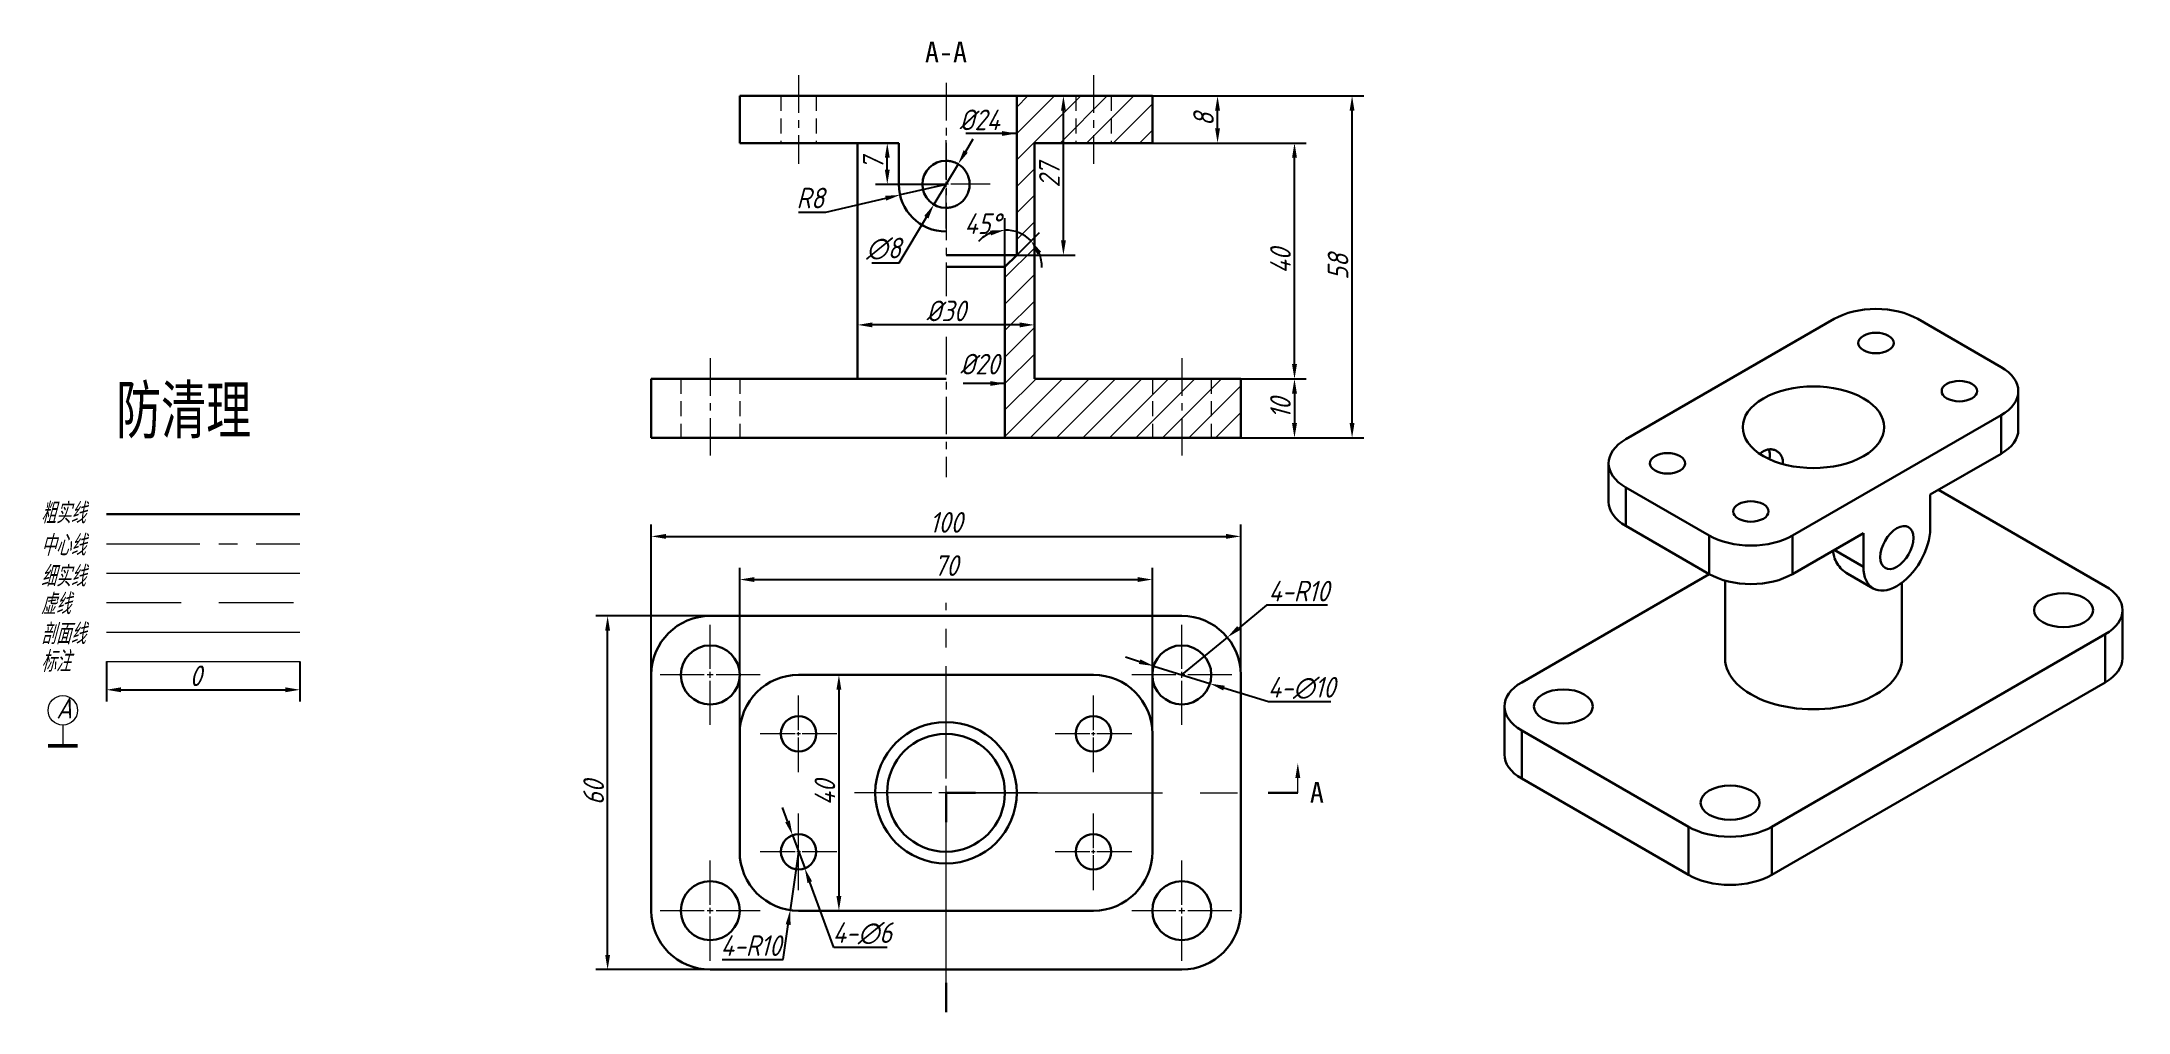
# Model space of a CAD drawing. Header units: millimetres. Extents: x 260 to 613, y 164 to 328.
import ezdxf

# ---------------------------------------------------------------- set-up
doc = ezdxf.new("R2010")
doc.units = ezdxf.units.MM
for name, pattern in [('CENTER', [50.8, 31.75, -6.35, 6.35, -6.35]), ('CENTER2', [28.575, 19.05, -3.175, 3.175, -3.175]), ('DASHED', [19.05, 12.7, -6.35])]:
    doc.linetypes.add(name, pattern=pattern)
for name, color, linetype, lineweight in [('MD_Annotation', 255, 'Continuous', 15), ('中心线', 1, 'CENTER', 15), ('中心线 @ 1', 1, 'CENTER', 15), ('剖面线', 8, 'Continuous', 15), ('剖面线 @ 1', 8, 'Continuous', 15), ('标注', 3, 'Continuous', 15), ('标注 @ 1', 3, 'Continuous', 15), ('粗实线', 2, 'Continuous', 30), ('粗实线 @ 1', 2, 'Continuous', 30), ('细实线', 4, 'Continuous', 15), ('细实线 @ 1', 4, 'Continuous', 15), ('虚线', 6, 'DASHED', 15), ('虚线 @ 1', 6, 'DASHED', 15)]:
    doc.layers.add(name, color=color, linetype=linetype, lineweight=lineweight)
doc.styles.add('GB3.5', font='gbeitc.shx', dxfattribs={"bigfont": 'gbcbig.shx'})
doc.styles.add('仿宋', font='', dxfattribs={"width": 0.7})
doc.styles.get('仿宋').set_extended_font_data('FangSong')
doc.dimstyles.new('正常标注', dxfattribs={"dimtxt": 3.5, "dimasz": 2.5, "dimexe": 2, "dimexo": 0, "dimtad": 1, "dimtoh": 1, "dimdec": 3, "dimdsep": 46, "dimtxsty": 'GB3.5', "dimcen": 2.5, "dimadec": 3, "dimazin": 2, "dimtfac": 1, "dimtdec": 3, "dimtmove": 0, "dimatfit": 3, "dimfxl": 0, "dimarcsym": 0})

# ---------------------------------------------------------------- blocks, each defined once
blk = doc.blocks.new('*D3')
at = {"layer": 'Defpoints', "color": 0, "transparency": 16777216}
for p in [(270.51, 223.08), (303.34, 223.08), (303.34, 218.3)]:
    blk.add_point(p, dxfattribs=at)
at = {"layer": '标注', "color": 0, "lineweight": -2, "transparency": 16777216}
for p, q in [((270.51, 223.08), (270.51, 216.3)), ((303.34, 223.08), (303.34, 216.3)), ((273.01, 218.3), (300.84, 218.3))]:
    blk.add_line(p, q, dxfattribs=at)
at = {"layer": '标注', "color": 0, "transparency": 16777216}
for points in [[(273.01, 218.72), (273.01, 217.88), (270.51, 218.3)], [(300.84, 218.72), (300.84, 217.88), (303.34, 218.3)]]:
    blk.add_solid(points, dxfattribs=at)
at = {"layer": '标注', "color": 0, "transparency": 16777216, "insert": (285.65, 220.67), "char_height": 3.5, "attachment_point": 5, "style": 'GB3.5'}
blk.add_mtext('0', dxfattribs=at)
blk = doc.blocks.new('基准')
at = {"layer": '标注', "lineweight": 50}
blk.add_line((-2.5, 0), (2.5, 0), dxfattribs=at)
at = {"layer": '标注'}
blk.add_line((0, 3.5), (0, 0), dxfattribs=at)
blk.add_circle((0, 6), 2.5, dxfattribs=at)
at = {"layer": '标注', "style": 'GB3.5'}
blk.add_attdef('A', (-1.11, 4.63), '', height=3.5, dxfattribs=at)
blk = doc.blocks.new('*U40')
at = {"layer": '细实线'}
ref = blk.add_blockref('基准', (263.11, 208.81), dxfattribs=at)
ref.add_attrib('A', 'A', (262.01, 213.43), dxfattribs={"layer": '标注 @ 1', "height": 3.5, "style": 'GB3.5'})
blk = doc.blocks.new('*D7')
at = {"layer": 'Defpoints', "color": 0, "transparency": 16777216}
for p in [(355.53, 230.83), (372.94, 230.83), (372.94, 170.83)]:
    blk.add_point(p, dxfattribs=at)
at = {"layer": '标注', "color": 0, "lineweight": -2, "transparency": 16777216}
for p, q in [((372.94, 230.83), (353.53, 230.83)), ((355.53, 173.33), (355.53, 228.33)), ((372.94, 170.83), (353.53, 170.83))]:
    blk.add_line(p, q, dxfattribs=at)
at = {"layer": '标注', "color": 0, "transparency": 16777216}
for points in [[(355.12, 228.33), (355.95, 228.33), (355.53, 230.83)], [(355.12, 173.33), (355.95, 173.33), (355.53, 170.83)]]:
    blk.add_solid(points, dxfattribs=at)
at = {"layer": '标注', "color": 0, "transparency": 16777216, "insert": (353.16, 200.83), "char_height": 3.5, "attachment_point": 5, "rotation": 90, "style": 'GB3.5'}
blk.add_mtext('60', dxfattribs=at)
blk = doc.blocks.new('*D8')
at = {"layer": 'Defpoints', "color": 0, "transparency": 16777216}
for p in [(462.94, 244.32), (362.94, 220.83), (462.94, 220.83)]:
    blk.add_point(p, dxfattribs=at)
at = {"layer": '标注', "color": 0, "lineweight": -2, "transparency": 16777216}
for p, q in [((362.94, 220.83), (362.94, 246.32)), ((365.44, 244.32), (460.44, 244.32)), ((462.94, 220.83), (462.94, 246.32))]:
    blk.add_line(p, q, dxfattribs=at)
at = {"layer": '标注', "color": 0, "transparency": 16777216}
for points in [[(365.44, 244.74), (365.44, 243.91), (362.94, 244.32)], [(460.44, 244.74), (460.44, 243.91), (462.94, 244.32)]]:
    blk.add_solid(points, dxfattribs=at)
at = {"layer": '标注', "color": 0, "transparency": 16777216, "insert": (412.94, 246.7), "char_height": 3.5, "attachment_point": 5, "style": 'GB3.5'}
blk.add_mtext('100', dxfattribs=at)
blk = doc.blocks.new('*D9')
at = {"layer": 'Defpoints', "color": 0, "transparency": 16777216}
for p in [(387.94, 220.83), (387.94, 180.83), (394.77, 180.83)]:
    blk.add_point(p, dxfattribs=at)
at = {"layer": '标注', "color": 0, "lineweight": -2, "transparency": 16777216}
for p, q in [((387.94, 220.83), (396.77, 220.83)), ((394.77, 218.33), (394.77, 183.33)), ((387.94, 180.83), (396.77, 180.83))]:
    blk.add_line(p, q, dxfattribs=at)
at = {"layer": '标注', "color": 0, "transparency": 16777216}
for points in [[(394.35, 218.33), (395.18, 218.33), (394.77, 220.83)], [(394.35, 183.33), (395.18, 183.33), (394.77, 180.83)]]:
    blk.add_solid(points, dxfattribs=at)
at = {"layer": '标注', "color": 0, "transparency": 16777216, "insert": (392.39, 200.83), "char_height": 3.5, "attachment_point": 5, "rotation": 90, "style": 'GB3.5'}
blk.add_mtext('40', dxfattribs=at)
blk = doc.blocks.new('*D10')
at = {"layer": 'Defpoints', "color": 0, "transparency": 16777216}
for p in [(447.94, 237), (377.94, 210.83), (447.94, 210.83)]:
    blk.add_point(p, dxfattribs=at)
at = {"layer": '标注', "color": 0, "lineweight": -2, "transparency": 16777216}
for p, q in [((377.94, 210.83), (377.94, 239)), ((447.94, 210.83), (447.94, 239)), ((380.44, 237), (445.44, 237))]:
    blk.add_line(p, q, dxfattribs=at)
at = {"layer": '标注', "color": 0, "transparency": 16777216}
for points in [[(380.44, 237.42), (380.44, 236.58), (377.94, 237)], [(445.44, 237.42), (445.44, 236.58), (447.94, 237)]]:
    blk.add_solid(points, dxfattribs=at)
at = {"layer": '标注', "color": 0, "transparency": 16777216, "insert": (412.94, 239.37), "char_height": 3.5, "attachment_point": 5, "style": 'GB3.5'}
blk.add_mtext('70', dxfattribs=at)
blk = doc.blocks.new('*D11')
at = {"layer": 'Defpoints', "color": 0, "transparency": 16777216}
for p in [(460.66, 227.19), (452.94, 220.83)]:
    blk.add_point(p, dxfattribs=at)
at = {"layer": '标注', "color": 0, "lineweight": -2, "transparency": 16777216}
for p, q in [((467.31, 232.66), (462.59, 228.78)), ((477.63, 232.66), (467.31, 232.66)), ((452.94, 220.83), (460.66, 227.19))]:
    blk.add_line(p, q, dxfattribs=at)
at = {"layer": '标注', "color": 0, "transparency": 16777216}
blk.add_solid([(462.32, 229.1), (462.85, 228.45), (460.66, 227.19)], dxfattribs=at)
at = {"layer": '标注', "color": 0, "transparency": 16777216, "insert": (472.78, 235.04), "char_height": 3.5, "attachment_point": 5, "style": 'GB3.5'}
blk.add_mtext('4-R10', dxfattribs=at)
blk = doc.blocks.new('*D12')
at = {"layer": 'Defpoints', "color": 0, "transparency": 16777216}
for p in [(448.17, 222.33), (457.71, 219.34)]:
    blk.add_point(p, dxfattribs=at)
at = {"layer": '标注', "color": 0, "lineweight": -2, "transparency": 16777216}
for p, q in [((445.78, 223.07), (443.39, 223.82)), ((448.17, 222.33), (457.71, 219.34)), ((467.63, 216.23), (460.09, 218.59)), ((478.24, 216.23), (467.63, 216.23))]:
    blk.add_line(p, q, dxfattribs=at)
at = {"layer": '标注', "color": 0, "transparency": 16777216}
for points in [[(445.9, 223.47), (445.66, 222.68), (448.17, 222.33)], [(460.22, 218.99), (459.97, 218.19), (457.71, 219.34)]]:
    blk.add_solid(points, dxfattribs=at)
at = {"layer": '标注', "color": 0, "transparency": 16777216, "insert": (473.25, 218.61), "char_height": 3.5, "attachment_point": 5, "style": 'GB3.5'}
blk.add_mtext('4-∅10', dxfattribs=at)
blk = doc.blocks.new('*D13')
at = {"layer": 'Defpoints', "color": 0, "transparency": 16777216}
for p in [(387.94, 190.83), (386.51, 180.93)]:
    blk.add_point(p, dxfattribs=at)
at = {"layer": '标注', "color": 0, "lineweight": -2, "transparency": 16777216}
for p, q in [((387.94, 190.83), (386.51, 180.93)), ((385.3, 172.52), (386.16, 178.46)), ((374.98, 172.52), (385.3, 172.52))]:
    blk.add_line(p, q, dxfattribs=at)
at = {"layer": '标注', "color": 0, "transparency": 16777216}
blk.add_solid([(385.74, 178.52), (386.57, 178.4), (386.51, 180.93)], dxfattribs=at)
at = {"layer": '标注', "color": 0, "transparency": 16777216, "insert": (379.83, 174.9), "char_height": 3.5, "attachment_point": 5, "style": 'GB3.5'}
blk.add_mtext('4-R10', dxfattribs=at)
blk = doc.blocks.new('*D14')
at = {"layer": 'Defpoints', "color": 0, "transparency": 16777216}
for p in [(386.9, 193.65), (388.97, 188.02)]:
    blk.add_point(p, dxfattribs=at)
at = {"layer": '标注', "color": 0, "lineweight": -2, "transparency": 16777216}
for p, q in [((386.04, 195.99), (385.18, 198.34)), ((386.9, 193.65), (388.97, 188.02)), ((393.89, 174.61), (389.83, 185.67)), ((402.98, 174.61), (393.89, 174.61))]:
    blk.add_line(p, q, dxfattribs=at)
at = {"layer": '标注', "color": 0, "transparency": 16777216}
for points in [[(386.43, 196.14), (385.65, 195.85), (386.9, 193.65)], [(390.22, 185.81), (389.44, 185.52), (388.97, 188.02)]]:
    blk.add_solid(points, dxfattribs=at)
at = {"layer": '标注', "color": 0, "transparency": 16777216, "insert": (398.75, 176.99), "char_height": 3.5, "attachment_point": 5, "style": 'GB3.5'}
blk.add_mtext('4-∅6', dxfattribs=at)
blk = doc.blocks.new('*D15')
at = {"layer": 'Defpoints', "color": 0, "transparency": 16777216}
for p in [(447.94, 319.04), (459, 319.04), (447.94, 311.04)]:
    blk.add_point(p, dxfattribs=at)
at = {"layer": '标注', "color": 0, "lineweight": -2, "transparency": 16777216}
for p, q in [((447.94, 319.04), (461, 319.04)), ((459, 313.54), (459, 316.54)), ((447.94, 311.04), (461, 311.04))]:
    blk.add_line(p, q, dxfattribs=at)
at = {"layer": '标注', "color": 0, "transparency": 16777216}
for points in [[(458.58, 316.54), (459.41, 316.54), (459, 319.04)], [(458.58, 313.54), (459.41, 313.54), (459, 311.04)]]:
    blk.add_solid(points, dxfattribs=at)
at = {"layer": '标注', "color": 0, "transparency": 16777216, "insert": (456.62, 315.04), "char_height": 3.5, "attachment_point": 5, "rotation": 90, "style": 'GB3.5'}
blk.add_mtext('8', dxfattribs=at)
blk = doc.blocks.new('*D16')
at = {"layer": 'Defpoints', "color": 0, "transparency": 16777216}
for p in [(462.94, 271.04), (462.94, 261.04), (472.05, 261.04)]:
    blk.add_point(p, dxfattribs=at)
at = {"layer": '标注', "color": 0, "lineweight": -2, "transparency": 16777216}
for p, q in [((462.94, 271.04), (474.05, 271.04)), ((472.05, 268.54), (472.05, 263.54)), ((462.94, 261.04), (474.05, 261.04))]:
    blk.add_line(p, q, dxfattribs=at)
at = {"layer": '标注', "color": 0, "transparency": 16777216}
for points in [[(471.63, 268.54), (472.47, 268.54), (472.05, 271.04)], [(471.63, 263.54), (472.47, 263.54), (472.05, 261.04)]]:
    blk.add_solid(points, dxfattribs=at)
at = {"layer": '标注', "color": 0, "transparency": 16777216, "insert": (469.67, 266.04), "char_height": 3.5, "attachment_point": 5, "rotation": 90, "style": 'GB3.5'}
blk.add_mtext('10', dxfattribs=at)
blk = doc.blocks.new('*D17')
at = {"layer": 'Defpoints', "color": 0, "transparency": 16777216}
for p in [(447.94, 319.04), (481.82, 319.04), (462.94, 261.04)]:
    blk.add_point(p, dxfattribs=at)
at = {"layer": '标注', "color": 0, "lineweight": -2, "transparency": 16777216}
for p, q in [((447.94, 319.04), (483.82, 319.04)), ((481.82, 263.54), (481.82, 316.54)), ((462.94, 261.04), (483.82, 261.04))]:
    blk.add_line(p, q, dxfattribs=at)
at = {"layer": '标注', "color": 0, "transparency": 16777216}
for points in [[(481.4, 316.54), (482.23, 316.54), (481.82, 319.04)], [(481.4, 263.54), (482.23, 263.54), (481.82, 261.04)]]:
    blk.add_solid(points, dxfattribs=at)
at = {"layer": '标注', "color": 0, "transparency": 16777216, "insert": (479.44, 290.04), "char_height": 3.5, "attachment_point": 5, "rotation": 90, "style": 'GB3.5'}
blk.add_mtext('58', dxfattribs=at)
blk = doc.blocks.new('*D18')
at = {"layer": 'Defpoints', "color": 0, "transparency": 16777216}
for p in [(447.94, 311.04), (472.05, 311.04), (462.94, 271.04)]:
    blk.add_point(p, dxfattribs=at)
at = {"layer": '标注', "color": 0, "lineweight": -2, "transparency": 16777216}
for p, q in [((447.94, 311.04), (474.05, 311.04)), ((472.05, 273.54), (472.05, 308.54)), ((462.94, 271.04), (474.05, 271.04))]:
    blk.add_line(p, q, dxfattribs=at)
at = {"layer": '标注', "color": 0, "transparency": 16777216}
for points in [[(471.63, 308.54), (472.47, 308.54), (472.05, 311.04)], [(471.63, 273.54), (472.47, 273.54), (472.05, 271.04)]]:
    blk.add_solid(points, dxfattribs=at)
at = {"layer": '标注', "color": 0, "transparency": 16777216, "insert": (469.67, 291.04), "char_height": 3.5, "attachment_point": 5, "rotation": 90, "style": 'GB3.5'}
blk.add_mtext('40', dxfattribs=at)
blk = doc.blocks.new('*D19')
at = {"layer": 'Defpoints', "color": 0, "transparency": 16777216}
for p in [(405.14, 302.24), (412.94, 304.04)]:
    blk.add_point(p, dxfattribs=at)
at = {"layer": '标注', "color": 0, "lineweight": -2, "transparency": 16777216}
for p, q in [((392.55, 299.34), (402.71, 301.68)), ((412.94, 304.04), (405.14, 302.24)), ((387.92, 299.34), (392.55, 299.34))]:
    blk.add_line(p, q, dxfattribs=at)
at = {"layer": '标注', "color": 0, "transparency": 16777216}
blk.add_solid([(402.61, 302.09), (402.8, 301.28), (405.14, 302.24)], dxfattribs=at)
at = {"layer": '标注', "color": 0, "transparency": 16777216, "insert": (389.92, 301.72), "char_height": 3.5, "attachment_point": 5, "style": 'GB3.5'}
blk.add_mtext('R8', dxfattribs=at)
blk = doc.blocks.new('*D20')
at = {"layer": 'Defpoints', "color": 0, "transparency": 16777216}
for p in [(414.99, 307.47), (410.88, 300.61)]:
    blk.add_point(p, dxfattribs=at)
at = {"layer": '标注', "color": 0, "lineweight": -2, "transparency": 16777216}
for p, q in [((416.28, 309.62), (417.56, 311.76)), ((414.99, 307.47), (410.88, 300.61)), ((404.98, 290.74), (409.6, 298.46)), ((400.34, 290.74), (404.98, 290.74))]:
    blk.add_line(p, q, dxfattribs=at)
at = {"layer": '标注', "color": 0, "transparency": 16777216}
for points in [[(415.92, 309.83), (416.63, 309.4), (414.99, 307.47)], [(409.24, 298.68), (409.96, 298.25), (410.88, 300.61)]]:
    blk.add_solid(points, dxfattribs=at)
at = {"layer": '标注', "color": 0, "transparency": 16777216, "insert": (402.35, 293.12), "char_height": 3.5, "attachment_point": 5, "style": 'GB3.5'}
blk.add_mtext('∅8', dxfattribs=at)
blk = doc.blocks.new('*D21')
at = {"layer": 'Defpoints', "color": 0, "transparency": 16777216}
for p in [(424.94, 319.04), (432.85, 319.04), (424.94, 292.04)]:
    blk.add_point(p, dxfattribs=at)
at = {"layer": '标注', "color": 0, "lineweight": -2, "transparency": 16777216}
for p, q in [((424.94, 319.04), (434.85, 319.04)), ((432.85, 294.54), (432.85, 316.54)), ((424.94, 292.04), (434.85, 292.04))]:
    blk.add_line(p, q, dxfattribs=at)
at = {"layer": '标注', "color": 0, "transparency": 16777216}
for points in [[(432.44, 316.54), (433.27, 316.54), (432.85, 319.04)], [(432.44, 294.54), (433.27, 294.54), (432.85, 292.04)]]:
    blk.add_solid(points, dxfattribs=at)
at = {"layer": '标注', "color": 0, "transparency": 16777216, "insert": (430.48, 305.54), "char_height": 3.5, "attachment_point": 5, "rotation": 90, "style": 'GB3.5'}
blk.add_mtext('27', dxfattribs=at)
blk = doc.blocks.new('*D22')
at = {"layer": 'Defpoints', "color": 0, "transparency": 16777216}
for p in [(426.06, 295.45), (424.94, 292.04), (422.94, 290.04), (422.94, 290.04), (422.94, 261.04)]:
    blk.add_point(p, dxfattribs=at)
at = {"layer": '标注', "color": 0, "lineweight": -2, "transparency": 16777216}
for p, q in [((422.94, 290.04), (422.94, 298.29)), ((424.94, 292.04), (428.77, 295.87))]:
    blk.add_line(p, q, dxfattribs=at)
for start, end in [(113.0768, 136.1537), (45, 90), (358.8463, 21.9232)]:
    blk.add_arc((422.94, 290.04), 6.25, start, end, dxfattribs=at)
at = {"layer": '标注', "color": 0, "transparency": 16777216}
for points in [[(420.4, 296.2), (420.57, 295.38), (422.94, 296.29)], [(428.39, 292.15), (429.08, 292.6), (427.36, 294.46)]]:
    blk.add_solid(points, dxfattribs=at)
at = {"layer": '标注', "color": 0, "transparency": 16777216, "insert": (419.12, 297.37), "char_height": 3.5, "attachment_point": 5, "style": 'GB3.5'}
blk.add_mtext('45°', dxfattribs=at)
blk = doc.blocks.new('*U23')
at = {"layer": '中心线', "color": 0, "linetype": 'CENTER2', "transparency": 16777216}
for p, q in [((0, 2.4), (0, 32.22)), ((-15.5, 0), (-2.4, 0)), ((2.4, 0), (15.5, 0)), ((0, -15.5), (0, -2.4))]:
    blk.add_line(p, q, dxfattribs=at)
at = {"layer": '中心线', "color": 0, "linetype": 'Continuous', "transparency": 16777216}
for p, q in [((-1.2, 0), (1.2, 0)), ((0, -1.2), (0, 1.2))]:
    blk.add_line(p, q, dxfattribs=at)
blk = doc.blocks.new('*U24')
at = {"layer": '中心线', "color": 0, "linetype": 'CENTER2', "transparency": 16777216}
for p, q in [((0, 1), (0, 8.5)), ((-8.5, 0), (-1, 0)), ((1, 0), (8.5, 0)), ((0, -8.5), (0, -1))]:
    blk.add_line(p, q, dxfattribs=at)
at = {"layer": '中心线', "color": 0, "linetype": 'Continuous', "transparency": 16777216}
for p, q in [((-0.5, 0), (0.5, 0)), ((0, -0.5), (0, 0.5))]:
    blk.add_line(p, q, dxfattribs=at)
blk = doc.blocks.new('*U25')
at = {"layer": '中心线', "color": 0, "linetype": 'CENTER2', "transparency": 16777216}
for p, q in [((0, 1), (0, 8.5)), ((-8.5, 0), (-1, 0)), ((1, 0), (8.5, 0)), ((0, -8.5), (0, -1))]:
    blk.add_line(p, q, dxfattribs=at)
at = {"layer": '中心线', "color": 0, "linetype": 'Continuous', "transparency": 16777216}
for p, q in [((-0.5, 0), (0.5, 0)), ((0, -0.5), (0, 0.5))]:
    blk.add_line(p, q, dxfattribs=at)
blk = doc.blocks.new('*U26')
at = {"layer": '中心线', "color": 0, "linetype": 'CENTER2', "transparency": 16777216}
for p, q in [((0, 0.6), (0, 6.5)), ((-6.5, 0), (-0.6, 0)), ((0.6, 0), (6.5, 0)), ((0, -6.5), (0, -0.6))]:
    blk.add_line(p, q, dxfattribs=at)
at = {"layer": '中心线', "color": 0, "linetype": 'Continuous', "transparency": 16777216}
for p, q in [((-0.3, 0), (0.3, 0)), ((0, -0.3), (0, 0.3))]:
    blk.add_line(p, q, dxfattribs=at)
blk = doc.blocks.new('*U27')
at = {"layer": '中心线', "color": 0, "linetype": 'CENTER2', "transparency": 16777216}
for p, q in [((0, 0.6), (0, 6.5)), ((-6.5, 0), (-0.6, 0)), ((0.6, 0), (6.5, 0)), ((0, -6.5), (0, -0.6))]:
    blk.add_line(p, q, dxfattribs=at)
at = {"layer": '中心线', "color": 0, "linetype": 'Continuous', "transparency": 16777216}
for p, q in [((-0.3, 0), (0.3, 0)), ((0, -0.3), (0, 0.3))]:
    blk.add_line(p, q, dxfattribs=at)
blk = doc.blocks.new('*U28')
at = {"layer": '中心线', "color": 0, "linetype": 'CENTER2', "transparency": 16777216}
for p, q in [((0, 0.6), (0, 6.5)), ((-6.5, 0), (-0.6, 0)), ((0.6, 0), (6.5, 0)), ((0, -6.5), (0, -0.6))]:
    blk.add_line(p, q, dxfattribs=at)
at = {"layer": '中心线', "color": 0, "linetype": 'Continuous', "transparency": 16777216}
for p, q in [((-0.3, 0), (0.3, 0)), ((0, -0.3), (0, 0.3))]:
    blk.add_line(p, q, dxfattribs=at)
blk = doc.blocks.new('*U29')
at = {"layer": '中心线', "color": 0, "linetype": 'CENTER2', "transparency": 16777216}
for p, q in [((0, 0.6), (0, 6.5)), ((-6.5, 0), (-0.6, 0)), ((0.6, 0), (6.5, 0)), ((0, -6.5), (0, -0.6))]:
    blk.add_line(p, q, dxfattribs=at)
at = {"layer": '中心线', "color": 0, "linetype": 'Continuous', "transparency": 16777216}
for p, q in [((-0.3, 0), (0.3, 0)), ((0, -0.3), (0, 0.3))]:
    blk.add_line(p, q, dxfattribs=at)
blk = doc.blocks.new('*U30')
at = {"layer": '中心线', "color": 0, "linetype": 'CENTER2', "transparency": 16777216}
for p, q in [((0, 1), (0, 8.5)), ((-8.5, 0), (-1, 0)), ((1, 0), (8.5, 0)), ((0, -8.5), (0, -1))]:
    blk.add_line(p, q, dxfattribs=at)
at = {"layer": '中心线', "color": 0, "linetype": 'Continuous', "transparency": 16777216}
for p, q in [((-0.5, 0), (0.5, 0)), ((0, -0.5), (0, 0.5))]:
    blk.add_line(p, q, dxfattribs=at)
blk = doc.blocks.new('*U31')
at = {"layer": '中心线', "color": 0, "linetype": 'CENTER2', "transparency": 16777216}
for p, q in [((0, 1), (0, 8.5)), ((-8.5, 0), (-1, 0)), ((1, 0), (8.5, 0)), ((0, -8.5), (0, -1))]:
    blk.add_line(p, q, dxfattribs=at)
at = {"layer": '中心线', "color": 0, "linetype": 'Continuous', "transparency": 16777216}
for p, q in [((-0.5, 0), (0.5, 0)), ((0, -0.5), (0, 0.5))]:
    blk.add_line(p, q, dxfattribs=at)
blk = doc.blocks.new('*U32')
at = {"layer": '中心线', "color": 0, "linetype": 'CENTER2', "transparency": 16777216}
for p, q in [((0, 0.8), (0, 7.5)), ((-7.5, 0), (-0.8, 0)), ((0.8, 0), (7.5, 0)), ((0, -7.5), (0, -0.8))]:
    blk.add_line(p, q, dxfattribs=at)
at = {"layer": '中心线', "color": 0, "linetype": 'Continuous', "transparency": 16777216}
for p, q in [((-0.4, 0), (0.4, 0)), ((0, -0.4), (0, 0.4))]:
    blk.add_line(p, q, dxfattribs=at)
blk = doc.blocks.new('*D33')
at = {"layer": 'Defpoints', "color": 0, "transparency": 16777216}
for p in [(397.94, 280.2), (397.94, 271.04), (427.94, 271.04)]:
    blk.add_point(p, dxfattribs=at)
at = {"layer": '标注', "color": 0, "lineweight": -2, "transparency": 16777216}
for p, q in [((397.94, 271.04), (397.94, 282.2)), ((425.44, 280.2), (400.44, 280.2)), ((427.94, 271.04), (427.94, 282.2))]:
    blk.add_line(p, q, dxfattribs=at)
at = {"layer": '标注', "color": 0, "transparency": 16777216}
for points in [[(400.44, 280.61), (400.44, 279.78), (397.94, 280.2)], [(425.44, 280.61), (425.44, 279.78), (427.94, 280.2)]]:
    blk.add_solid(points, dxfattribs=at)
at = {"layer": '标注', "color": 0, "transparency": 16777216, "insert": (412.94, 282.57), "char_height": 3.5, "attachment_point": 5, "style": 'GB3.5'}
blk.add_mtext('%%C30', dxfattribs=at)
blk = doc.blocks.new('*D34')
at = {"layer": 'Defpoints', "color": 0, "transparency": 16777216}
for p in [(402.97, 311.04), (404.94, 311.04), (412.94, 304.04)]:
    blk.add_point(p, dxfattribs=at)
at = {"layer": '标注', "color": 0, "lineweight": -2, "transparency": 16777216}
for p, q in [((404.94, 311.04), (400.97, 311.04)), ((402.97, 306.54), (402.97, 308.54)), ((412.94, 304.04), (400.97, 304.04))]:
    blk.add_line(p, q, dxfattribs=at)
at = {"layer": '标注', "color": 0, "transparency": 16777216}
for points in [[(402.56, 308.54), (403.39, 308.54), (402.97, 311.04)], [(402.56, 306.54), (403.39, 306.54), (402.97, 304.04)]]:
    blk.add_solid(points, dxfattribs=at)
at = {"layer": '标注', "color": 0, "transparency": 16777216, "insert": (400.6, 307.54), "char_height": 3.5, "attachment_point": 5, "rotation": 90, "style": 'GB3.5'}
blk.add_mtext('7', dxfattribs=at)
blk = doc.blocks.new('*U35')
at = {"layer": '中心线', "color": 0, "ltscale": 0.2, "transparency": 16777216}
blk.add_line((0, 8.5), (0, -8.5), dxfattribs=at)
blk = doc.blocks.new('*U36')
at = {"layer": '中心线', "color": 0, "ltscale": 0.2, "transparency": 16777216}
blk.add_line((0, 7.5), (0, -7.5), dxfattribs=at)
blk = doc.blocks.new('*U37')
at = {"layer": '中心线', "color": 0, "ltscale": 0.2, "transparency": 16777216}
blk.add_line((0, 8.5), (0, -8.5), dxfattribs=at)
blk = doc.blocks.new('*U38')
at = {"layer": '中心线', "color": 0, "ltscale": 0.2, "transparency": 16777216}
blk.add_line((0, 7.5), (0, -7.5), dxfattribs=at)

msp = doc.modelspace()

# ---------------------------------------------------------------- hatches: boundary and pattern name
at = {"layer": '剖面线'}
h = msp.add_hatch(dxfattribs=at)
h.set_pattern_fill('ANSI31', color=256, scale=1.018958, style=0)
h.set_pattern_definition([(45, (337.5246, 139.9418), (-2.245064, 2.245064), [])])
h.paths.add_polyline_path([(462.9371, 261.0417), (462.9371, 271.0417), (427.9371, 271.0417), (427.9371, 311.0417), (447.9371, 311.0417), (447.9371, 319.0417), (424.9371, 319.0417), (424.9371, 292.0417), (422.9371, 290.0417), (422.9371, 261.0417)], flags=0)

# ---------------------------------------------------------------- linework, layer by layer
at = {"layer": 'MD_Annotation'}
msp.add_line((472.6129, 200.8314), (472.6129, 203.3314), dxfattribs=at)
at = {"layer": 'MD_Annotation', "linetype": 'Continuous', "lineweight": 30}
for p, q in [((412.9371, 200.8314), (412.9371, 195.8314)), ((412.9371, 200.8314), (417.9371, 200.8314)), ((472.6129, 200.8314), (467.6129, 200.8314)), ((412.9371, 163.5965), (412.9371, 168.5965))]:
    msp.add_line(p, q, dxfattribs=at)
at = {"layer": 'MD_Annotation', "linetype": 'CENTER', "lineweight": 15}
for p, q in [((417.9371, 200.8314), (467.6129, 200.8314)), ((412.9371, 168.5965), (412.9371, 195.8314))]:
    msp.add_line(p, q, dxfattribs=at)
at = {"layer": 'MD_Annotation'}
msp.add_solid([(472.1962, 203.3314), (472.6129, 205.8314), (473.0295, 203.3314)], dxfattribs=at)
at = {"layer": '中心线', "ltscale": 0.2}
for p, q in [((412.9371, 321.2381), (412.9371, 285.0745)), ((412.9371, 278.1525), (412.9371, 254.382))]:
    msp.add_line(p, q, dxfattribs=at)
at = {"layer": '中心线', "ltscale": 0.5}
msp.add_line((270.5085, 243.0839), (303.3372, 243.0839), dxfattribs=at)
at = {"layer": '剖面线'}
msp.add_line((270.5085, 228.0839), (303.3372, 228.0839), dxfattribs=at)
at = {"layer": '标注'}
msp.add_line((270.5085, 223.0839), (303.3372, 223.0839), dxfattribs=at)
at = {"layer": '粗实线', "extrusion": (0, 1, 0)}
for p, q in [((377.9371, 311.0417), (377.9371, 319.0417)), ((387.9371, 319.0417), (377.9371, 319.0417)), ((387.9371, 319.0417), (412.9371, 319.0417)), ((412.9371, 319.0417), (424.9371, 319.0417)), ((424.9371, 319.0417), (424.9371, 292.0417)), ((447.9371, 319.0417), (424.9371, 319.0417)), ((447.9371, 311.0417), (447.9371, 319.0417)), ((387.9371, 311.0417), (377.9371, 311.0417)), ((387.9371, 311.0417), (404.9371, 311.0417)), ((397.9371, 271.0417), (397.9371, 311.0417)), ((404.9371, 311.0417), (404.9371, 304.0417)), ((427.9371, 311.0417), (447.9371, 311.0417)), ((427.9371, 271.0417), (427.9371, 311.0417)), ((412.9371, 292.0417), (424.9371, 292.0417)), ((424.9371, 292.0417), (422.9371, 290.0417)), ((412.9371, 290.0417), (422.9371, 290.0417)), ((422.9371, 290.0417), (422.9371, 261.0417)), ((362.9371, 261.0417), (362.9371, 271.0417)), ((372.9371, 271.0417), (362.9371, 271.0417)), ((372.9371, 271.0417), (412.9371, 271.0417)), ((462.9371, 271.0417), (427.9371, 271.0417)), ((462.9371, 261.0417), (462.9371, 271.0417)), ((372.9371, 261.0417), (362.9371, 261.0417)), ((372.9371, 261.0417), (412.9371, 261.0417)), ((422.9371, 261.0417), (412.9371, 261.0417)), ((422.9371, 261.0417), (462.9371, 261.0417))]:
    msp.add_line(p, q, dxfattribs=at)
at = {"layer": '粗实线', "extrusion": (5.55112e-17, 0.816497, 0.57735)}
for p, q in [((563.62, 281.2085), (528.2646, 260.7961)), ((591.9042, 273.0436), (577.7621, 281.2085)), ((594.8332, 262.4291), (594.8332, 268.9611)), ((556.5489, 244.4662), (591.9042, 264.8786)), ((591.9042, 258.3466), (591.9042, 264.8786)), ((525.3357, 250.1817), (525.3357, 256.7136)), ((579.8834, 251.4064), (591.9042, 258.3466)), ((528.2646, 252.6312), (542.4068, 244.4662)), ((528.2646, 246.0992), (528.2646, 252.6312)), ((579.8834, 245.6909), (579.8834, 251.4064)), ((609.5819, 235.893), (581.2976, 252.2229)), ((528.2646, 246.0992), (542.4068, 237.9342)), ((542.4068, 237.9342), (542.4068, 244.4662)), ((556.5489, 237.9342), (568.5697, 244.8744)), ((556.5489, 237.9342), (556.5489, 244.4662)), ((568.5697, 244.8744), (568.5697, 239.159)), ((568.5697, 239.159), (563.62, 242.0167)), ((542.4068, 237.9342), (510.587, 219.563)), ((570.2266, 235.4967), (565.9079, 237.9901)), ((545.0844, 223.6455), (545.0844, 236.8302)), ((575.0844, 223.6455), (575.0844, 236.4638)), ((612.5109, 223.6455), (612.5109, 231.8105)), ((553.0134, 195.0681), (609.5819, 227.728)), ((609.5819, 219.563), (609.5819, 227.728)), ((553.0134, 186.9032), (609.5819, 219.563)), ((507.658, 207.3156), (507.658, 215.4806)), ((510.587, 211.3981), (538.8712, 195.0681)), ((510.587, 203.2331), (510.587, 211.3981)), ((510.587, 203.2331), (538.8712, 186.9032)), ((538.8712, 186.9032), (538.8712, 195.0681)), ((553.0134, 186.9032), (553.0134, 195.0681))]:
    msp.add_line(p, q, dxfattribs=at)
at = {"layer": '粗实线'}
for p, q in [((270.5085, 248.0839), (303.3372, 248.0839)), ((452.9371, 230.8314), (372.9371, 230.8314)), ((362.9371, 220.8314), (362.9371, 180.8314)), ((437.9371, 220.8314), (387.9371, 220.8314)), ((462.9371, 180.8314), (462.9371, 220.8314)), ((377.9371, 210.8314), (377.9371, 190.8314)), ((447.9371, 190.8314), (447.9371, 210.8314)), ((387.9371, 180.8314), (437.9371, 180.8314)), ((372.9371, 170.8314), (452.9371, 170.8314))]:
    msp.add_line(p, q, dxfattribs=at)
at = {"layer": '粗实线', "extrusion": (0, 0, -1)}
for centre, radius in [((-372.9371, 220.8314), 5), ((-452.9371, 220.8314), 5), ((-387.9371, 210.8314), 3), ((-412.9371, 200.8314), 12), ((-437.9371, 210.8314), 3), ((-412.9371, 200.8314), 10), ((-387.9371, 190.8314), 3), ((-437.9371, 190.8314), 3), ((-372.9371, 180.8314), 5), ((-452.9371, 180.8314), 5)]:
    msp.add_circle(centre, radius, dxfattribs=at)
at = {"layer": '粗实线', "extrusion": (1.22465e-16, 0, -1)}
msp.add_arc((-412.9371, 304.0417), 4, 270, 90, dxfattribs=at)
at = {"layer": '粗实线'}
for centre, radius, start, end in [((412.9371, 304.0417), 8, 180, 270), ((372.9371, 220.8314), 10, 90, 180), ((452.9371, 220.8314), 10, 0, 90), ((387.9371, 210.8314), 10, 90, 180), ((437.9371, 210.8314), 10, 0, 90), ((387.9371, 190.8314), 10, 180, 270), ((437.9371, 190.8314), 10, 270, 0), ((372.9371, 180.8314), 10, 180, 270), ((452.9371, 180.8314), 10, 270, 0)]:
    msp.add_arc(centre, radius, start, end, dxfattribs=at)
for centre, major_axis, start_param, end_param in [((570.691, 277.1261), (-10, 0), -2.35619449, -0.78539816), ((584.8332, 268.9611), (-10, 0), 2.35619449, 3.92699082), ((584.8332, 262.4291), (-10, 0), 2.35619449, 3.14159265), ((535.3357, 256.7136), (-10, 0), -0.78539816, 0.78539816), ((535.3357, 250.1817), (-10, 0), 0, 0.78539816), ((549.4778, 248.5487), (-10, 0), 0.78539816, 2.35619449), ((574.2266, 242.4249), (4, 6.9282), 2.35619449, 5.49778714), ((549.4778, 242.0167), (-10, 0), 0.78539816, 2.35619449), ((602.5109, 231.8105), (-10, 0), 2.35619449, 3.92699082), ((602.5109, 223.6455), (-10, 0), 2.35619449, 3.14159265), ((517.658, 215.4806), (-10, 0), -0.78539816, 0.78539816), ((517.658, 207.3156), (-10, 0), 0, 0.78539816), ((545.9423, 199.1506), (-10, 0), 0.78539816, 2.35619449), ((545.9423, 190.9857), (-10, 0), 0.78539816, 2.35619449)]:
    msp.add_ellipse(centre, major_axis=major_axis, ratio=0.57735027, start_param=start_param, end_param=end_param, dxfattribs=at)
at = {"layer": '粗实线', "extrusion": (2.36289e-16, -5.55112e-17, -1)}
for centre, major_axis in [((570.691, 277.1261), (-3, 0)), ((560.0844, 262.8374), (-12, 0)), ((584.8332, 268.9611), (-3, 0)), ((535.3357, 256.7136), (-3, 0)), ((549.4778, 248.5487), (-3, 0))]:
    msp.add_ellipse(centre, major_axis=major_axis, ratio=0.57735027, start_param=-0.78539816, end_param=5.49778714, dxfattribs=at)
at = {"layer": '粗实线', "extrusion": (9.98667e-17, 6.4407e-18, -1)}
msp.add_ellipse((574.2266, 242.4249), major_axis=(2, 3.4641), ratio=0.57735027, start_param=-2.35619449, end_param=3.92699082, dxfattribs=at)
at = {"layer": '粗实线', "extrusion": (2.04952e-16, -5.55112e-17, -1)}
for centre in [(602.5109, 231.8105), (517.658, 215.4806), (545.9423, 199.1506)]:
    msp.add_ellipse(centre, major_axis=(-5, 0), ratio=0.57735027, start_param=-0.78539816, end_param=5.49778714, dxfattribs=at)
at = {"layer": '粗实线', "extrusion": (2.07474e-16, 5.55112e-17, -1)}
msp.add_ellipse((560.0844, 223.6455), major_axis=(-15, 0), ratio=0.57735027, start_param=3.14159265, end_param=6.28318531, dxfattribs=at)
at = {"layer": '粗实线'}
for points, knots in [([(412.9371, 308.0417), (413.1903, 308.0417), (413.4515, 308.0173), (413.9699, 307.9151), (414.2271, 307.8373), (414.7193, 307.6326), (414.9548, 307.5055), (415.3897, 307.2124), (415.5891, 307.0466), (415.9421, 306.6936), (416.108, 306.4941), (416.401, 306.0592), (416.5281, 305.8238), (416.7328, 305.3317), (416.8105, 305.0746), (416.9127, 304.5562), (416.9371, 304.295), (416.9371, 304.0417)], [18.23280352, 18.23280352, 18.23280352, 18.23280352, 18.99232746, 18.99232746, 19.75185139, 19.75185139, 20.51137532, 20.51137532, 21.27089925, 21.27089925, 22.03077561, 22.03077561, 22.79065197, 22.79065197, 23.55052834, 23.55052834, 24.3104047, 24.3104047, 24.3104047, 24.3104047]), ([(416.9371, 304.0417), (416.9371, 303.7884), (416.9127, 303.5271), (416.8105, 303.0088), (416.7328, 302.7516), (416.5281, 302.2595), (416.401, 302.0241), (416.108, 301.5893), (415.9421, 301.3898), (415.5891, 301.0368), (415.3897, 300.8709), (414.9548, 300.5779), (414.7193, 300.4508), (414.2271, 300.246), (413.9699, 300.1683), (413.4515, 300.0661), (413.1903, 300.0417), (412.9371, 300.0417)], [0, 0, 0, 0, 0.75987636, 0.75987636, 1.51975272, 1.51975272, 2.27962909, 2.27962909, 3.03950545, 3.03950545, 3.79902938, 3.79902938, 4.55855331, 4.55855331, 5.31807724, 5.31807724, 6.07760117, 6.07760117, 6.07760117, 6.07760117]), ([(551.005, 258.3073), (551.0265, 258.3277), (551.0481, 258.3476), (551.2412, 258.5216), (551.4201, 258.6515), (551.7782, 258.8582), (551.9687, 258.9416), (552.3589, 259.0561), (552.5587, 259.0873), (552.9516, 259.0952), (553.1452, 259.0719), (553.511, 258.9765), (553.6832, 258.9045), (553.9933, 258.7254), (554.1422, 258.6121), (554.4089, 258.3422), (554.5268, 258.1857), (554.7184, 257.8405), (554.7921, 257.6514), (554.8894, 257.2554), (554.9129, 257.0485), (554.9129, 256.8417)], [17.37699225, 17.37699225, 17.37699225, 17.37699225, 17.47327959, 17.47327959, 18.23280352, 18.23280352, 18.99232746, 18.99232746, 19.75185139, 19.75185139, 20.51137532, 20.51137532, 21.27089925, 21.27089925, 22.03077561, 22.03077561, 22.79065197, 22.79065197, 23.55052834, 23.55052834, 24.3104047, 24.3104047, 24.3104047, 24.3104047]), ([(552.611, 257.4168), (552.615, 257.4353), (552.6189, 257.4538), (552.6684, 257.6988), (552.6903, 257.9187), (552.6903, 258.331), (552.6684, 258.5367), (552.5952, 258.8503), (552.5594, 258.9642), (552.5156, 259.0732)], [11.29837325, 11.29837325, 11.29837325, 11.29837325, 11.36001608, 11.36001608, 12.11742422, 12.11742422, 12.87483236, 12.87483236, 13.32779555, 13.32779555, 13.32779555, 13.32779555]), ([(565.9079, 237.9901), (565.5596, 238.1912), (565.2206, 238.4408), (564.6051, 239.0244), (564.3287, 239.3584), (563.874, 240.0864), (563.6956, 240.481), (563.4818, 241.2183), (563.4253, 241.5558), (563.4067, 241.8935)], [-6.18163664, -6.18163664, -6.18163664, -6.18163664, -4.63622748, -4.63622748, -3.09081832, -3.09081832, -1.54540916, -1.54540916, -0.30631135, -0.30631135, -0.30631135, -0.30631135])]:
    msp.add_open_spline(points, degree=3, knots=knots, dxfattribs=at)
msp.add_open_spline([(554.9129, 256.8417), (554.9129, 256.7593), (554.9091, 256.6748), (554.9016, 256.5887)], degree=3, dxfattribs=at)
at = {"layer": '细实线'}
msp.add_line((270.5085, 238.0839), (303.3372, 238.0839), dxfattribs=at)
at = {"layer": '虚线', "ltscale": 0.2}
for p, q in [((384.9371, 319.0417), (384.9371, 311.0417)), ((390.9371, 319.0417), (390.9371, 311.0417)), ((434.9371, 319.0417), (434.9371, 311.0417)), ((440.9371, 319.0417), (440.9371, 311.0417)), ((367.9371, 271.0417), (367.9371, 261.0417)), ((367.9371, 271.0417), (367.9371, 261.0417)), ((377.9371, 271.0417), (377.9371, 261.0417)), ((447.9371, 271.0417), (447.9371, 261.0417)), ((457.9371, 271.0417), (457.9371, 261.0417)), ((457.9371, 271.0417), (457.9371, 261.0417))]:
    msp.add_line(p, q, dxfattribs=at)
at = {"layer": '虚线'}
msp.add_line((270.5085, 233.0839), (303.3372, 233.0839), dxfattribs=at)

# ---------------------------------------------------------------- block references
at = {"layer": '中心线', "ltscale": 0.2}
for name, p in [('*U36', (387.9371, 315.0417)), ('*U38', (437.9371, 315.0417)), ('*U35', (372.9371, 266.0417)), ('*U37', (452.9371, 266.0417))]:
    msp.add_blockref(name, p, dxfattribs=at)
at = {"layer": '中心线', "linetype": 'CENTER2', "extrusion": (1.22465e-16, 0, -1)}
msp.add_blockref('*U32', (-412.9371, 304.0417), dxfattribs=at)
at = {"layer": '中心线', "linetype": 'CENTER2', "extrusion": (0, 0, -1)}
for name, p in [('*U23', (-412.9371, 200.8314)), ('*U30', (-372.9371, 220.8314)), ('*U24', (-452.9371, 220.8314)), ('*U28', (-387.9371, 210.8314)), ('*U27', (-437.9371, 210.8314)), ('*U29', (-387.9371, 190.8314)), ('*U26', (-437.9371, 190.8314)), ('*U31', (-372.9371, 180.8314)), ('*U25', (-452.9371, 180.8314))]:
    msp.add_blockref(name, p, dxfattribs=at)
at = {"layer": '虚线'}
msp.add_blockref('*U40', (0, 0), dxfattribs=at)

# ---------------------------------------------------------------- texts
at = {"insert": (412.9371, 324.7317), "char_height": 3.5, "width": 35.833333, "attachment_point": 8}
msp.add_mtext('A-A ', dxfattribs=at)
at = {"layer": 'MD_Annotation', "insert": (475.8494, 200.8998), "char_height": 3.5, "attachment_point": 5}
msp.add_mtext('A', dxfattribs=at)
at = {"layer": '中心线 @ 1', "ltscale": 0.5, "insert": (259.3888, 244.5602), "char_height": 3.5, "attachment_point": 1, "style": 'GB3.5'}
msp.add_mtext_dynamic_manual_height_columns('中心线', width=9.028469, gutter_width=17.5, heights=[0], dxfattribs=at)
at = {"layer": '剖面线 @ 1', "insert": (259.3888, 229.535), "char_height": 3.5, "attachment_point": 1, "style": 'GB3.5'}
msp.add_mtext_dynamic_manual_height_columns('剖面线', width=9.028469, gutter_width=17.5, heights=[3.693], dxfattribs=at)
at = {"layer": '标注', "insert": (272.159, 269.8009), "char_height": 8, "attachment_point": 1, "style": '仿宋'}
msp.add_mtext_dynamic_manual_height_columns('防清理', width=46.753773, gutter_width=17.5, heights=[14.4351], dxfattribs=at)
at = {"layer": '标注 @ 1', "char_height": 3.5, "attachment_point": 1, "style": 'GB3.5'}
for s, width, insert in [('%%C24', 6.799616, (415.1878, 316.7292)), ('%%C20', 6.229771, (415.3111, 275.2879)), ('标注', 9.028469, (259.3888, 224.8396))]:
    msp.add_mtext_dynamic_manual_height_columns(s, width=width, gutter_width=17.5, heights=[0], dxfattribs=dict(at, insert=insert))
at = {"layer": '粗实线 @ 1', "insert": (259.3888, 250.0068), "char_height": 3.5, "attachment_point": 1, "style": 'GB3.5'}
msp.add_mtext_dynamic_manual_height_columns('粗实线', width=9.028469, gutter_width=17.5, heights=[0], dxfattribs=at)
at = {"layer": '细实线 @ 1', "insert": (259.3888, 239.3014), "char_height": 3.5, "attachment_point": 1, "style": 'GB3.5'}
msp.add_mtext_dynamic_manual_height_columns('细实线', width=9.028469, gutter_width=17.5, heights=[0], dxfattribs=at)
at = {"layer": '虚线 @ 1', "insert": (259.3888, 234.606), "char_height": 3.5, "attachment_point": 1, "style": 'GB3.5'}
msp.add_mtext_dynamic_manual_height_columns('虚线', width=9.028469, gutter_width=17.5, heights=[0], dxfattribs=at)

# ---------------------------------------------------------------- dimensions: what is measured, and where the dimension line sits
at = {"layer": '标注'}
for base, p1, p2, picture, middle in [((432.8518, 319.0417), (424.9371, 292.0417), (424.9371, 319.0417), '*D21', (432.8518, 305.5417)), ((402.9738, 311.0417), (412.9371, 304.0417), (404.9371, 311.0417), '*D34', (402.9738, 307.5417)), ((355.5327, 230.8314), (372.9371, 170.8314), (372.9371, 230.8314), '*D7', (355.5327, 200.8314)), ((394.7683, 180.8314), (387.9371, 220.8314), (387.9371, 180.8314), '*D9', (394.7683, 200.8314))]:
    dim = msp.add_linear_dim(base=base, p1=p1, p2=p2, angle=90, dimstyle='正常标注', dxfattribs=at)
    dim.commit()
    dim.dimension.update_dxf_attribs({"geometry": picture, "text_midpoint": middle, "dimtype": 160})
for base, p1, p2, picture, middle in [((458.9973, 319.0417), (447.9371, 311.0417), (447.9371, 319.0417), '*D15', (456.6223, 315.0417)), ((481.8151, 319.0417), (462.9371, 261.0417), (447.9371, 319.0417), '*D17', (479.4401, 290.0417)), ((472.0499, 311.0417), (462.9371, 271.0417), (447.9371, 311.0417), '*D18', (469.6749, 291.0417)), ((472.0499, 261.0417), (462.9371, 271.0417), (462.9371, 261.0417), '*D16', (469.6749, 266.0417))]:
    dim = msp.add_linear_dim(base=base, p1=p1, p2=p2, angle=90, dimstyle='正常标注', dxfattribs=at)
    dim.commit()
    dim.dimension.update_dxf_attribs({"geometry": picture, "text_midpoint": middle})
dim = msp.add_diameter_dim_2p(p1=(414.9916, 307.4738), p2=(410.8827, 300.6096), dimstyle='正常标注', dxfattribs=at)
dim.commit()
dim.dimension.update_dxf_attribs({"geometry": '*D20', "text_midpoint": (402.3463, 290.7427), "dimtype": 163})
dim = msp.add_radius_dim(center=(412.9371, 304.0417), mpoint=(405.1417, 302.244), dimstyle='正常标注', dxfattribs=at)
dim.commit()
dim.dimension.update_dxf_attribs({"geometry": '*D19', "text_midpoint": (392.5515, 299.3407), "dimtype": 164})
dim = msp.add_angular_dim_2l(base=(426.0617, 295.4537), line1=((422.9371, 290.0417), (422.9371, 261.0417)), line2=((424.9371, 292.0417), (422.9371, 290.0417)), dimstyle='正常标注', dxfattribs=at)
dim.commit()
dim.dimension.update_dxf_attribs({"geometry": '*D22', "text_midpoint": (419.1235, 294.9924), "dimtype": 162})
for base, p1, p2, text, picture, middle in [((397.9371, 280.198), (427.9371, 271.0417), (397.9371, 271.0417), '%%C<>', '*D33', (412.9371, 280.198)), ((303.3372, 218.2997), (270.5085, 223.0839), (303.3372, 223.0839), '0', '*D3', (285.648, 218.2997))]:
    dim = msp.add_linear_dim(base=base, p1=p1, p2=p2, text=text, dimstyle='正常标注', dxfattribs=at)
    dim.commit()
    dim.dimension.update_dxf_attribs({"geometry": picture, "text_midpoint": middle, "dimtype": 160})
dim = msp.add_linear_dim(base=(462.9371, 244.3222), p1=(362.9371, 220.8314), p2=(462.9371, 220.8314), dimstyle='正常标注', dxfattribs=at)
dim.commit()
dim.dimension.update_dxf_attribs({"geometry": '*D8', "text_midpoint": (412.9371, 244.3222), "dimtype": 160})
dim = msp.add_linear_dim(base=(447.9371, 236.9996), p1=(377.9371, 210.8314), p2=(447.9371, 210.8314), dimstyle='正常标注', dxfattribs=at)
dim.commit()
dim.dimension.update_dxf_attribs({"geometry": '*D10', "text_midpoint": (412.9371, 239.3746)})
dim = msp.add_radius_dim(center=(452.9371, 220.8314), mpoint=(460.6577, 227.1869), text='4-<>', dimstyle='正常标注', dxfattribs=at)
dim.commit()
dim.dimension.update_dxf_attribs({"geometry": '*D11', "text_midpoint": (472.7826, 232.6618), "dimtype": 164})
for p1, p2, picture, middle in [((448.1657, 222.3258), (457.7086, 219.337), '*D12', (473.2477, 216.2303)), ((386.9031, 193.6475), (388.9712, 188.0152), '*D14', (398.7466, 174.6131))]:
    dim = msp.add_diameter_dim_2p(p1=p1, p2=p2, text='4-<>', dimstyle='正常标注', dxfattribs=at)
    dim.commit()
    dim.dimension.update_dxf_attribs({"geometry": picture, "text_midpoint": middle, "dimtype": 163})
dim = msp.add_radius_dim(center=(387.9371, 190.8314), mpoint=(386.5121, 180.9334), text='4-<>', dimstyle='正常标注', dxfattribs=at)
dim.commit()
dim.dimension.update_dxf_attribs({"geometry": '*D13', "text_midpoint": (379.8269, 174.8952)})

# ---------------------------------------------------------------- leaders
for points in [[(424.9371, 312.6668), (416.2932, 312.6668)], [(422.9371, 270.2556), (415.8397, 270.2556)]]:
    msp.add_leader(points, dimstyle='正常标注', override={"dimgap": 0.625, "dimtad": 0}, dxfattribs=at)

doc.saveas('drawing.dxf')
